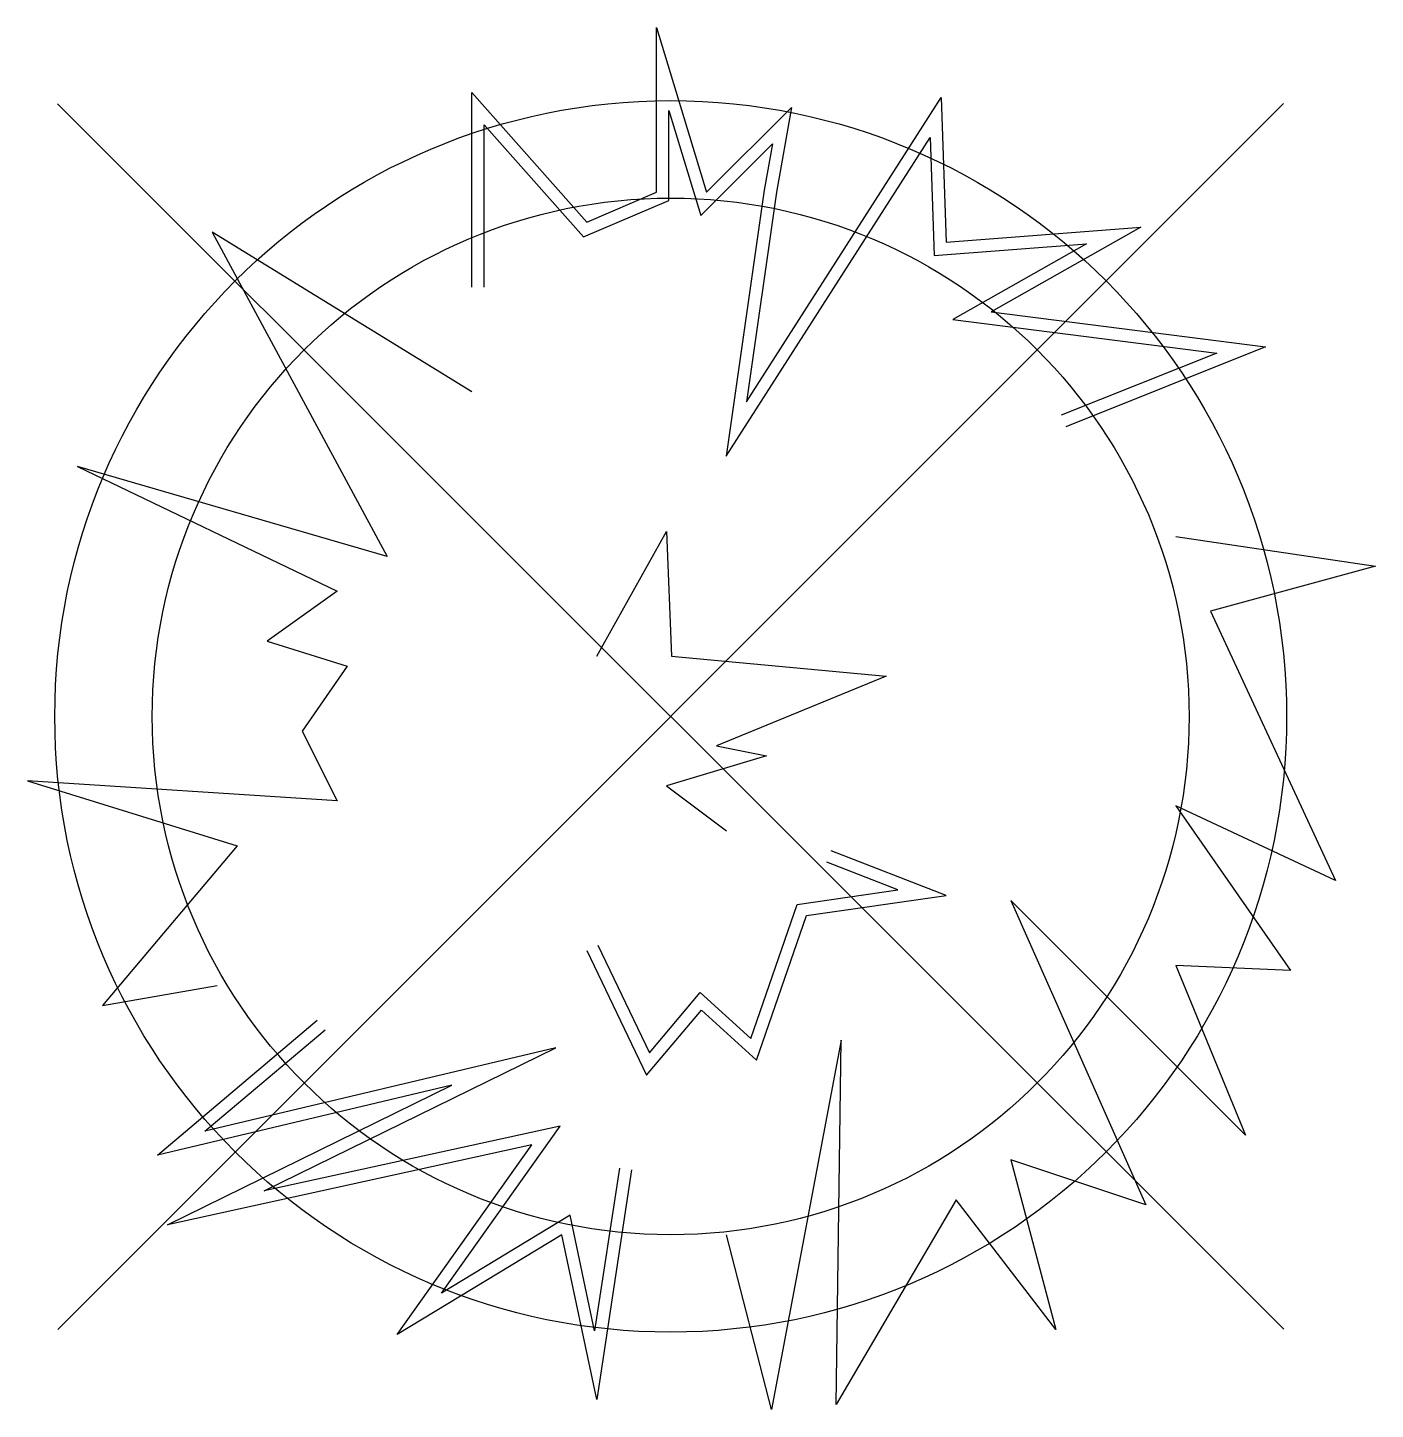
# Model space of a CAD drawing. Header units: metres. Extents: x -0.66 to 0.72, y -0.71 to 0.71.
import ezdxf

# ---------------------------------------------------------------- set-up
doc = ezdxf.new("R2010")
doc.units = ezdxf.units.M
doc.header["$LTSCALE"] = 0.2

msp = doc.modelspace()

# ---------------------------------------------------------------- linework, layer by layer
at = {"lineweight": -3}
msp.add_line((-0.6291, 0.6287), (0.6291, -0.6287), dxfattribs=at)
at = {"ltscale": 0.5, "flags": 128}
for points in [[(-0.204, 0.4406), (-0.204, 0.6403), (-0.0862, 0.5072), (-0.0862, 0.5072), (-0.0145, 0.5379), (-0.0145, 0.7068), (0.0367, 0.5379), (0.1238, 0.6249), (0.1084, 0.5379), (0.0777, 0.3229), (0.2774, 0.6351), (0.2826, 0.4867), (0.4823, 0.502), (0.3287, 0.415), (0.6103, 0.3792), (0.4055, 0.2973)], [(-0.1913, 0.4406), (-0.1913, 0.6069), (-0.0896, 0.492), (-0.0018, 0.5295), (-0.0018, 0.6216), (0.0308, 0.514), (0.1044, 0.5876), (0.096, 0.5399), (0.057, 0.267), (0.2662, 0.5941), (0.2704, 0.4731), (0.4267, 0.4851), (0.2894, 0.4073), (0.5603, 0.3728), (0.4008, 0.309)], [(-0.204, 0.3331), (-0.4703, 0.4969), (-0.291, 0.1642), (-0.6086, 0.2563), (-0.3422, 0.1284), (-0.4139, 0.0772), (-0.332, 0.0516), (-0.3781, -0.015), (-0.3422, -0.0866), (-0.6598, -0.0661), (-0.4447, -0.1327), (-0.583, -0.2965), (-0.4652, -0.276)], [(-0.0759, 0.0618), (-0.0042, 0.1898), (0.0009, 0.0618), (0.2211, 0.0414), (0.047, -0.0303), (0.0982, -0.0405), (-0.0042, -0.0713), (0.0572, -0.1173)], [(0.5182, 0.1847), (0.723, 0.154), (0.554, 0.1079), (0.682, -0.1685), (0.5182, -0.0917), (0.6359, -0.2607), (0.5182, -0.2555), (0.5899, -0.4296), (0.3491, -0.189), (0.4874, -0.5012), (0.3491, -0.4552), (0.3952, -0.6292), (0.2928, -0.4961), (0.1699, -0.706), (0.175, -0.3323), (0.1033, -0.7111), (0.0572, -0.532)], [(-0.0862, -0.2402), (-0.0247, -0.3681), (0.0316, -0.3016), (0.088, -0.3528), (0.1392, -0.2043), (0.2826, -0.1839), (0.1648, -0.1378)], [(-0.0748, -0.2347), (-0.0218, -0.3451), (0.0304, -0.2834), (0.0823, -0.3305), (0.1297, -0.1929), (0.2332, -0.1781), (0.1602, -0.1496)], [(-0.0401, -0.4654), (-0.0759, -0.7009), (-0.1118, -0.532), (-0.2808, -0.6343), (-0.1425, -0.4398), (-0.5164, -0.5217), (-0.2245, -0.3784), (-0.5266, -0.4501), (-0.3627, -0.3118)], [(-0.0526, -0.4635), (-0.078, -0.6304), (-0.1031, -0.5119), (-0.2351, -0.5919), (-0.1133, -0.4205), (-0.417, -0.487), (-0.1178, -0.3401), (-0.4779, -0.4255), (-0.3546, -0.3215)]]:
    msp.add_lwpolyline(points, dxfattribs=at)
at = {"lineweight": -3, "flags": 128}
msp.add_lwpolyline([(0.6287, 0.6291), (-0.6287, -0.6291)], dxfattribs=at)
at = {"ltscale": 0.5}
for radius in [0.6319, 0.5319]:
    msp.add_circle((0, 0), radius, dxfattribs=at)

doc.saveas('drawing.dxf')
